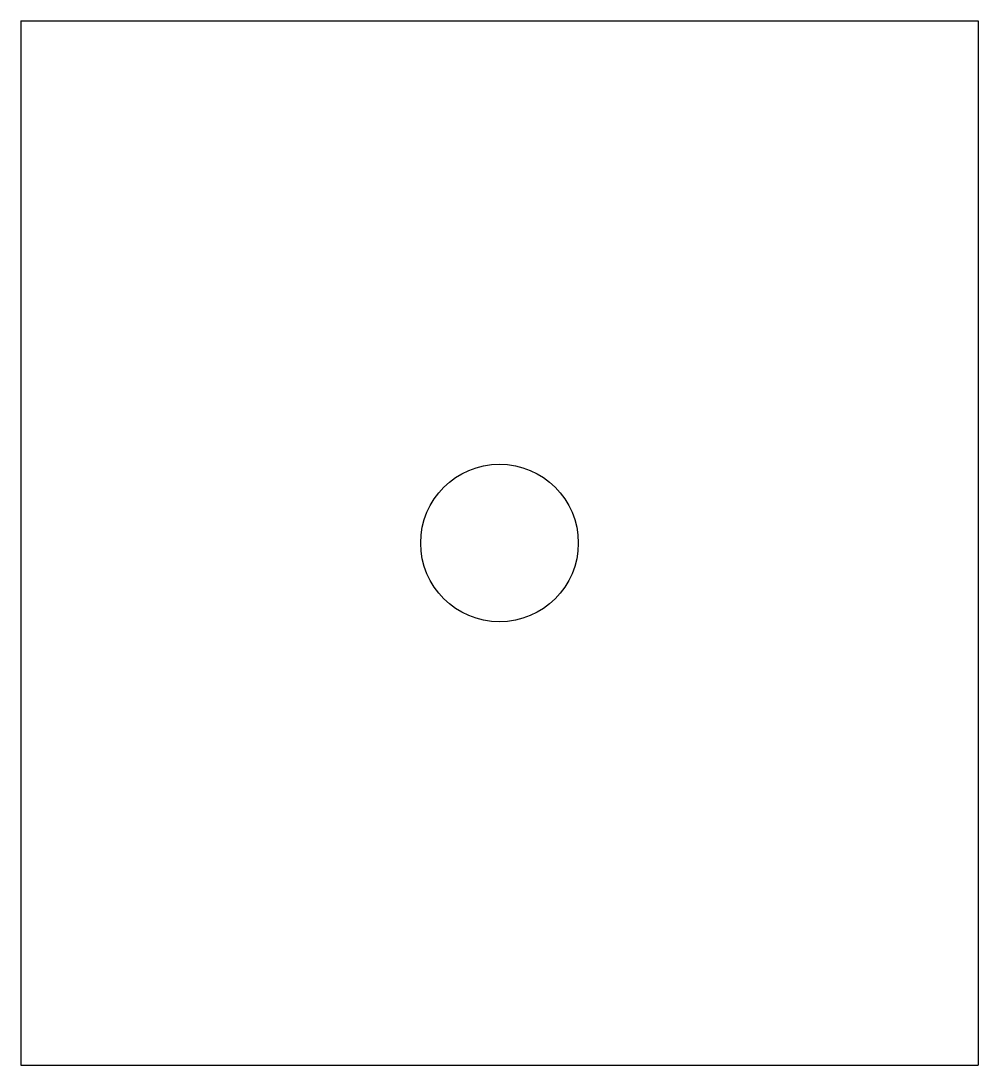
# Model space of a CAD drawing. Header units: millimetres. Extents: x 0 to 140, y -152 to 0.
import ezdxf

# ---------------------------------------------------------------- set-up
doc = ezdxf.new("R2010")
doc.units = ezdxf.units.MM

msp = doc.modelspace()

# ---------------------------------------------------------------- linework, layer by layer
at = {"color": 7, "linetype": 'Continuous'}
for p, q in [((0, 0), (139.7, 0)), ((0, 0), (0, -152.4)), ((139.7, 0), (139.7, -152.4)), ((0, -152.4), (139.7, -152.4))]:
    msp.add_line(p, q, dxfattribs=at)
msp.add_circle((69.85, -76.2), 11.5, dxfattribs=at)

doc.saveas('drawing.dxf')
